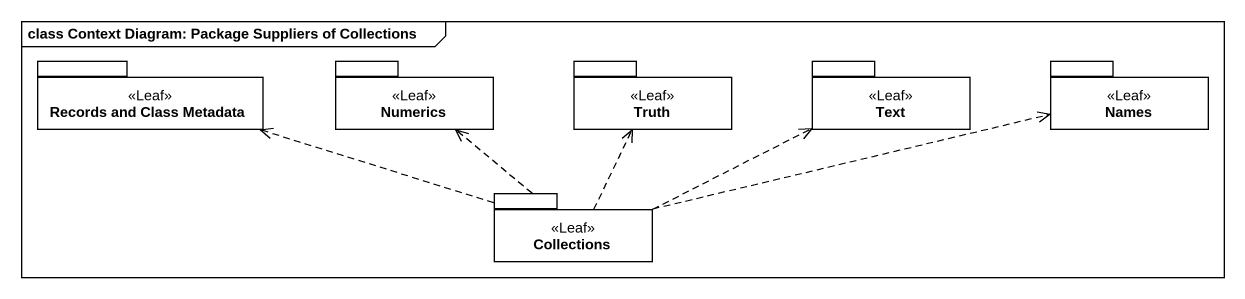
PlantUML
@startuml
mainframe class Context Diagram: Package Suppliers of Collections
package "Records and Class Metadata" as Records_and_Class_Metadata <<Leaf>> {
}
package Numerics <<Leaf>> {
}
package Truth <<Leaf>> {
}
package Text <<Leaf>> {
}
package Names <<Leaf>> {
}
package "Collections" as Collections_ <<Leaf>> {
}
Collections_ .left.> Records_and_Class_Metadata
Collections_ .up.> Numerics
Collections_ .up.> Truth
Collections_ .right.> Text
Collections_ .right.> Names
@enduml
